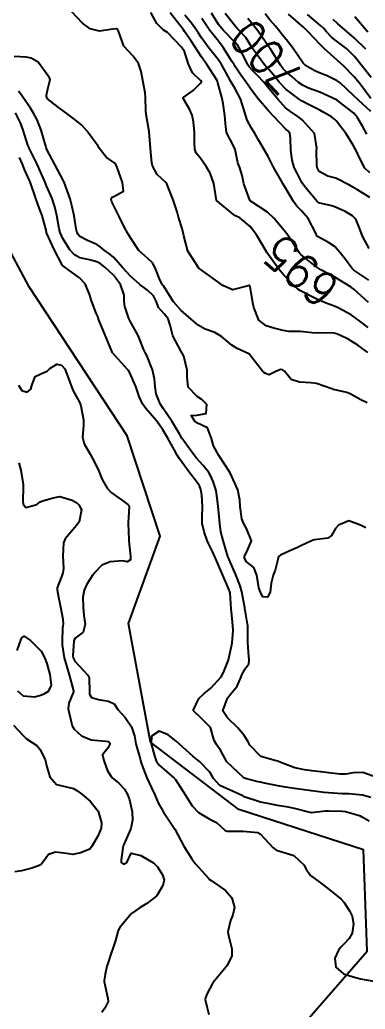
# Model space of a CAD drawing. Header units: metres. Extents: x 298520 to 308411, y 7433745 to 7450750.
# Drawn here: x 300115.2 to 300155.9, y 7449014.9 to 7449131.2 of the extents above; entities that cross this region are included whole.
import ezdxf
from ezdxf.enums import TextEntityAlignment as Align

# ---------------------------------------------------------------- set-up
doc = ezdxf.new("R2010")
doc.units = ezdxf.units.M
doc.header["$LTSCALE"] = 10
for name, color, linetype in [('Cotas', 45, 'Continuous'), ('Curvas de Nivel 1m', 11, 'Continuous'), ('Curvas de Nivel 5m', 15, 'Continuous'), ('Hidrografia', 140, 'Continuous')]:
    doc.layers.add(name, color=color, linetype=linetype)
doc.styles.add('Style-STANDARD', font='STANDARD.shx')

msp = doc.modelspace()

# ---------------------------------------------------------------- linework, layer by layer
at = {"layer": 'Curvas de Nivel 1m', "flags": 128}
for points, elevation in [([(300156.17, 7449092.1), (300154.97, 7449092.98), (300154.18, 7449093.49), (300153.99, 7449093.6), (300153.62, 7449093.8), (300152.61, 7449094.24), (300152.19, 7449094.36), (300151.59, 7449094.42), (300150.19, 7449094.39), (300149.6, 7449094.43), (300148.19, 7449094.57), (300146.89, 7449094.58), (300146.19, 7449094.67), (300145.11, 7449094.98), (300144.2, 7449095.25), (300143.34, 7449095.92), (300142.77, 7449097.38), (300142.66, 7449097.93), (300142.31, 7449099.87), (300142.3, 7449099.93), (300142.25, 7449099.99), (300142.2, 7449099.99), (300142.09, 7449099.93), (300140.25, 7449099.46), (300139.11, 7449099.97), (300138.26, 7449100.59), (300136.28, 7449102.01), (300134.99, 7449104.02), (300134.53, 7449105.82), (300134.5, 7449106.03), (300134.33, 7449106.68), (300133.92, 7449108.03), (300133.73, 7449108.66), (300133.26, 7449110.04), (300132.53, 7449111.92), (300132.47, 7449112.05), (300132.4, 7449112.1), (300131.38, 7449113.03), (300130.84, 7449114.07), (300130.77, 7449114.42), (300130.61, 7449116.08), (300130.47, 7449118.08), (300130.1, 7449120.08), (300130.07, 7449120.51), (300130.04, 7449122.08), (300129.97, 7449122.64), (300129.7, 7449124.09), (300129.5, 7449125.15), (300129.2, 7449126.09), (300128.58, 7449126.95), (300127.48, 7449128.11), (300126.84, 7449129.89), (300126.73, 7449130.12), (300126.61, 7449130.18), (300126.2, 7449130.13), (300124.61, 7449129.9), (300123.53, 7449130.16), (300122.62, 7449130.84), (300121.36, 7449132.18)], 694), ([(300156.24, 7449097.99), (300154.5, 7449099.54), (300154.25, 7449099.76), (300154.23, 7449099.77), (300154.2, 7449099.79), (300152.27, 7449100.97), (300150.65, 7449101.84), (300150.29, 7449102.06), (300149.44, 7449102.7), (300148.3, 7449103.61), (300148.18, 7449103.74), (300148.09, 7449103.86), (300147.4, 7449104.96), (300146.77, 7449105.88), (300146.33, 7449106.46), (300145.1, 7449107.9), (300144.36, 7449108.59), (300142.44, 7449109.86), (300142.37, 7449109.9), (300142.36, 7449109.91), (300142.34, 7449109.93), (300142.3, 7449110.01), (300141.59, 7449111.94), (300141.4, 7449112.93), (300141.07, 7449113.95), (300140.89, 7449114.41), (300140.57, 7449115.96), (300140.45, 7449116.25), (300139.56, 7449117.97), (300139.41, 7449119.05), (300139.35, 7449119.97), (300139.15, 7449121.33), (300139.02, 7449121.97), (300138.54, 7449123.8), (300138.49, 7449123.98), (300138.45, 7449124.08), (300137.23, 7449125.99), (300136.58, 7449126.92), (300135.86, 7449128.01), (300135.37, 7449128.79), (300134.61, 7449129.87), (300134.49, 7449130.03), (300134.04, 7449130.61), (300132.91, 7449132.05)], 696), ([(300156.27, 7449100.62), (300154.5, 7449101.79), (300154.29, 7449102.01), (300153.53, 7449103.04), (300152.92, 7449103.81), (300152.65, 7449104.15), (300152.31, 7449104.51), (300151.52, 7449105.03), (300150.32, 7449105.7), (300150.18, 7449105.84), (300150.04, 7449106.13), (300149.14, 7449107.85), (300148.36, 7449108.78), (300147.82, 7449109.32), (300147.43, 7449109.87), (300146.4, 7449111.6), (300146.22, 7449111.89), (300145.97, 7449112.33), (300145.08, 7449113.9), (300144.44, 7449115.14), (300144.01, 7449115.91), (300143.34, 7449117.04), (300142.83, 7449117.93), (300142.48, 7449118.48), (300141.99, 7449119.44), (300141.82, 7449119.94), (300141.52, 7449120.97), (300141.19, 7449121.95), (300140.53, 7449123.18), (300140.05, 7449123.96), (300139.46, 7449125.06), (300138.96, 7449125.98), (300138.57, 7449126.55), (300137.43, 7449127.99), (300136.6, 7449129.12), (300136.26, 7449129.66), (300136.03, 7449130.01), (300135.43, 7449130.83), (300134.63, 7449131.77)], 697), ([(300156.38, 7449110.31), (300154.94, 7449111.23), (300154.39, 7449111.55), (300154.01, 7449111.79), (300152.4, 7449112.59), (300151.44, 7449112.85), (300150.42, 7449113.4), (300150.21, 7449113.84), (300150.17, 7449114.1), (300150.14, 7449115.84), (300150.17, 7449116.12), (300149.88, 7449117.85), (300148.49, 7449119.44), (300148.26, 7449119.63), (300147.93, 7449119.87), (300147.07, 7449120.45), (300146.5, 7449120.89), (300145.56, 7449121.9), (300144.53, 7449123.16), (300143.9, 7449123.92), (300143.24, 7449124.62), (300142.56, 7449125.3), (300142.26, 7449125.64), (300142.07, 7449125.94), (300141.53, 7449126.99), (300141.03, 7449127.95), (300140.86, 7449128.22), (300140.6, 7449128.51), (300139.19, 7449129.97), (300138.62, 7449130.68), (300137.79, 7449131.99)], 699), ([(300156.5, 7449120.44), (300155.05, 7449121.78), (300154.52, 7449122.3), (300152.89, 7449123.81), (300152.55, 7449124.06), (300151.37, 7449124.65), (300150.55, 7449124.97), (300149.94, 7449125.23), (300148.82, 7449125.86), (300148.57, 7449126.11), (300147.37, 7449127.87), (300146.6, 7449128.86), (300146.14, 7449129.42), (300145.78, 7449129.89), (300145.25, 7449130.53), (300144.63, 7449131.21), (300144.11, 7449131.92)], 702), ([(300156.52, 7449121.97), (300155.19, 7449123.78), (300154.55, 7449124.54), (300153.28, 7449125.8), (300152.57, 7449126.47), (300151.07, 7449127.83), (300150.82, 7449128.06), (300150.6, 7449128.28), (300149.11, 7449129.85), (300148.62, 7449130.32), (300146.82, 7449131.88)], 703), ([(300156.55, 7449124.46), (300155.49, 7449125.78), (300154.58, 7449126.93), (300153.71, 7449127.8), (300152.6, 7449128.62), (300151.94, 7449129.16), (300151.31, 7449129.83), (300150.97, 7449130.19), (300150.62, 7449130.51), (300149.07, 7449131.86)], 704), ([(300156.16, 7449129.77), (300154.63, 7449131.56)], 706), ([(300156.31, 7449104.35), (300155.53, 7449105.78), (300155.07, 7449107.05), (300154.74, 7449107.79), (300154.36, 7449108.16), (300153.49, 7449108.67), (300152.37, 7449109.21), (300151.91, 7449109.36), (300150.37, 7449109.72), (300150.2, 7449109.84), (300149.19, 7449111.06), (300148.55, 7449111.86), (300148.41, 7449112.09), (300147.8, 7449113.25), (300147.51, 7449113.87), (300147.27, 7449114.72), (300147.1, 7449115.88), (300147.06, 7449117.29), (300146.98, 7449117.88), (300146.76, 7449118.17), (300146.48, 7449118.42), (300145.07, 7449119.9), (300144.5, 7449120.52), (300143.28, 7449121.92), (300142.53, 7449122.93), (300141.81, 7449123.94), (300141.27, 7449124.67), (300140.56, 7449125.75), (300140.44, 7449125.96), (300140.23, 7449126.3), (300139.17, 7449127.97), (300138.6, 7449128.7), (300137.59, 7449129.99), (300136.63, 7449131.37)], 698), ([(300156.06, 7449117.77), (300155.53, 7449118.73), (300154.92, 7449119.79), (300154.5, 7449120.23), (300152.6, 7449121.72), (300152.51, 7449121.79), (300152.48, 7449121.81), (300150.53, 7449122.71), (300149.19, 7449123.2), (300148.54, 7449123.49), (300147.99, 7449123.87), (300147.22, 7449124.55), (300146.56, 7449125.12), (300146.18, 7449125.52), (300145.9, 7449125.9), (300144.66, 7449127.84), (300144.62, 7449127.91), (300144.61, 7449127.93), (300144.59, 7449127.95), (300143.24, 7449129.92), (300142.62, 7449130.73), (300142.06, 7449131.37)], 701), ([(300156.09, 7449086.18), (300155.35, 7449086.53), (300154.1, 7449087.23), (300153.71, 7449087.39), (300152.11, 7449087.76), (300151.92, 7449087.82), (300150.12, 7449088.44), (300149.44, 7449088.52), (300148.12, 7449088.59), (300147.15, 7449088.91), (300146.37, 7449089.89), (300146.14, 7449090.05), (300145.95, 7449090.08), (300145.42, 7449089.9), (300144.56, 7449089.48), (300144.13, 7449089.62), (300143.95, 7449089.73), (300143.76, 7449089.91), (300142.41, 7449091.67), (300142.21, 7449091.93), (300142.16, 7449091.96), (300140.79, 7449092.58), (300140.17, 7449092.95), (300138.96, 7449093.97), (300138.19, 7449094.44), (300137.04, 7449094.85), (300136.2, 7449095.33), (300135.4, 7449096.02), (300134.22, 7449097.04), (300133.31, 7449098.04), (300132.25, 7449099.73), (300132.13, 7449099.93), (300132.04, 7449100.05), (300131.74, 7449100.57), (300131.17, 7449102.07), (300130.86, 7449102.65), (300130.29, 7449103.14), (300129.23, 7449104.09), (300128.32, 7449105.47), (300127.95, 7449106.1), (300127.48, 7449106.97), (300126.94, 7449108.11), (300126.36, 7449109.2), (300126.06, 7449109.82), (300126, 7449110.13), (300126.12, 7449110.38), (300126.38, 7449110.47), (300127.44, 7449111.06), (300127.3, 7449112.11), (300126.69, 7449113.85), (300126.59, 7449114.12), (300126.43, 7449114.38), (300125.38, 7449115.08), (300124.59, 7449116.15), (300124.45, 7449116.38), (300123.11, 7449118.16), (300122.48, 7449118.86), (300121.77, 7449119.47), (300120.79, 7449120.19), (300120.5, 7449120.41), (300119.75, 7449120.96), (300118.52, 7449121.95), (300118.4, 7449122.22), (300118.38, 7449122.37), (300118.53, 7449123.11), (300118.8, 7449124.22), (300118.73, 7449124.4), (300118.55, 7449124.69), (300117.39, 7449126.23), (300116.57, 7449126.7), (300116, 7449126.82), (300114.57, 7449126.92)], 693), ([(300155.92, 7449071.46), (300155.29, 7449071.78), (300153.93, 7449072.29), (300152.72, 7449071.81), (300152.35, 7449071.38), (300151.9, 7449070.59), (300151.47, 7449070.25), (300149.9, 7449070.07), (300149.73, 7449070.01), (300149.37, 7449069.85), (300148.35, 7449069.39), (300147.89, 7449069.17), (300146.63, 7449068.63), (300145.88, 7449068.28), (300145.67, 7449068.09), (300145.61, 7449067.89), (300145.26, 7449066.49), (300145.05, 7449065.9), (300144.79, 7449064.95), (300144.66, 7449063.9), (300144.38, 7449063.34), (300143.82, 7449063.38), (300143.63, 7449063.72), (300143.55, 7449063.91), (300143.33, 7449064.42), (300143.13, 7449065.92), (300142.75, 7449066.82), (300141.87, 7449067.53), (300141.68, 7449067.94), (300141.66, 7449068.15), (300141.88, 7449068.57), (300142.48, 7449069.93), (300141.91, 7449071.38), (300141.58, 7449071.94), (300141.35, 7449072.53), (300141.17, 7449073.95), (300141.13, 7449074.77), (300140.88, 7449075.95), (300139.99, 7449077.96), (300138.66, 7449079.97), (300138.03, 7449081.14), (300137.79, 7449081.98), (300137.3, 7449083.24), (300136.06, 7449083.84), (300135.83, 7449084.01), (300135.4, 7449084.69), (300136.07, 7449084.73), (300137.15, 7449084.92), (300137.22, 7449085.99), (300136.66, 7449086.57), (300136.1, 7449086.92), (300135.03, 7449088.02), (300134.91, 7449089.23), (300134.94, 7449090.02), (300134.52, 7449091.67), (300134.34, 7449092.03), (300134.17, 7449092.28), (300133.24, 7449094.04), (300132.92, 7449095.32), (300132.7, 7449096.05), (300132.22, 7449096.65), (300131.57, 7449097.4), (300131.3, 7449098.06), (300130.95, 7449098.78), (300130.25, 7449099.42), (300129.35, 7449100.09), (300128.27, 7449101.09), (300127.32, 7449102.11), (300126.29, 7449103.26), (300125.83, 7449103.66), (300125.17, 7449104.14), (300124.71, 7449104.54), (300124.31, 7449104.8), (300123.19, 7449105.28), (300122.32, 7449105.73), (300122.1, 7449105.96), (300121.99, 7449106.17), (300121.88, 7449106.63), (300121.62, 7449108.18), (300121.42, 7449109.24), (300121.16, 7449110.19), (300120.46, 7449112.15), (300120.44, 7449112.2), (300120.43, 7449112.23), (300120.4, 7449112.27), (300119.37, 7449114.21), (300118.44, 7449115.99), (300118.34, 7449116.22), (300118.31, 7449116.36), (300117.77, 7449118.23), (300117.27, 7449119.45), (300116.87, 7449120.24), (300116.5, 7449120.84), (300115.53, 7449122.25), (300115.11, 7449122.84)], 692), ([(300157.2, 7449042.12), (300155.57, 7449042.7), (300154.45, 7449042.67), (300153.57, 7449042.49), (300152.88, 7449042.49), (300151.57, 7449042.65), (300150.63, 7449042.77), (300149.57, 7449042.91), (300148.73, 7449043.01), (300147.58, 7449043.23), (300145.92, 7449043.89), (300145.59, 7449044.05), (300145.39, 7449044.09), (300143.59, 7449044.59), (300142.3, 7449045.93), (300142.06, 7449046.38), (300141.62, 7449047.05), (300140.88, 7449047.95), (300139.65, 7449049.13), (300139.1, 7449049.97), (300139.68, 7449051.46), (300139.89, 7449051.75), (300140.06, 7449051.96), (300140.79, 7449052.85), (300141.27, 7449053.94), (300141.38, 7449054.27), (300141.72, 7449054.88), (300142.17, 7449055.49), (300142.21, 7449055.93), (300142.16, 7449056.35), (300142.07, 7449057.94), (300142.05, 7449059.66), (300142.04, 7449059.94), (300142.01, 7449060.16), (300141.8, 7449061.32), (300141.71, 7449061.94), (300141.69, 7449062.05), (300141.34, 7449063.94), (300141.14, 7449064.64), (300140.63, 7449065.95), (300139.87, 7449067.75), (300139.78, 7449067.96), (300139.72, 7449068.12), (300139.14, 7449069.97), (300138.86, 7449071.02), (300138.75, 7449071.97), (300138.65, 7449073.25), (300138.55, 7449073.97), (300138.37, 7449075.58), (300138.3, 7449075.98), (300137.98, 7449076.91), (300137.66, 7449077.65), (300137.45, 7449077.99), (300136.8, 7449078.8), (300136.01, 7449079.69), (300135.75, 7449080.01), (300135, 7449081.04), (300134.31, 7449082.03), (300134.05, 7449082.45), (300133.1, 7449084.04), (300132.08, 7449085.51), (300131.73, 7449086.06), (300131.29, 7449087.24), (300131.14, 7449088.06), (300131.07, 7449089.01), (300130.85, 7449090.07), (300130.16, 7449091.74), (300129.99, 7449092.08), (300129.84, 7449092.41), (300129.15, 7449094.09), (300128.21, 7449095.8), (300128.07, 7449096.1), (300127.61, 7449097.49), (300127.52, 7449098.11), (300127.5, 7449098.85), (300127.08, 7449100.11), (300126.27, 7449101.18), (300125.24, 7449102.14), (300124.71, 7449102.57), (300124.29, 7449102.78), (300123.45, 7449103), (300122.29, 7449103.25), (300121.69, 7449103.58), (300121.14, 7449104.19), (300120.8, 7449104.68), (300120.32, 7449105.49), (300120, 7449106.2), (300119.88, 7449106.66), (300119.58, 7449108.21), (300119.35, 7449109.22), (300119.04, 7449110.21), (300118.4, 7449111.72), (300118.17, 7449112.22), (300118, 7449112.63), (300117.3, 7449114.23), (300116.44, 7449115.96), (300116.34, 7449116.14), (300116.29, 7449116.24), (300116.2, 7449116.5), (300115.66, 7449118.25), (300115.32, 7449119.1), (300114.75, 7449120.27)], 691), ([(300115.13, 7449079.14), (300115.38, 7449078.26), (300115.64, 7449076.59), (300115.66, 7449076.25), (300115.6, 7449074.6), (300115.64, 7449074.25), (300115.94, 7449073.86), (300117.23, 7449074.23), (300117.62, 7449074.55), (300117.95, 7449074.64), (300119.16, 7449075), (300119.96, 7449075.16), (300121.4, 7449074.73), (300121.95, 7449074.41), (300122.19, 7449074.17), (300122.5, 7449073.6), (300122.24, 7449072.17), (300121.92, 7449071.77), (300120.57, 7449070.19), (300120.38, 7449069.71), (300120.29, 7449068.19), (300120.37, 7449066.71), (300120.31, 7449066.19), (300120.2, 7449065.84), (300119.83, 7449064.94), (300119.62, 7449064.41), (300119.62, 7449064.2), (300119.81, 7449063.32), (300119.99, 7449062.38), (300120.02, 7449062.2), (300120.32, 7449060.73), (300120.33, 7449060.19), (300120.27, 7449059.7), (300120.22, 7449058.2), (300120.24, 7449057.7), (300120.48, 7449056.19), (300120.76, 7449055.14), (300121.04, 7449054.19), (300121.55, 7449052.31), (300121.55, 7449052.18), (300121.01, 7449050.85), (300120.93, 7449050.19), (300121.33, 7449048.49), (300121.42, 7449048.18), (300121.63, 7449047.78), (300122.48, 7449047.02), (300123.62, 7449046.56), (300125.37, 7449046.37), (300125.62, 7449046.34), (300125.76, 7449046.27), (300125.85, 7449046.13), (300125.61, 7449045.56), (300124.95, 7449044.79), (300125.11, 7449044.13), (300125.57, 7449042.88), (300126.08, 7449042.12), (300126.89, 7449041.44), (300127.55, 7449040.73), (300127.91, 7449040.1), (300128.13, 7449039.49), (300128.47, 7449038.09), (300128.51, 7449037.1), (300128.3, 7449036.1), (300127.47, 7449034.25), (300127.42, 7449034.16), (300127.41, 7449034.11), (300127.15, 7449032.41), (300127.16, 7449032.11), (300127.44, 7449031.93), (300127.82, 7449032.1), (300128.33, 7449033.22), (300129.46, 7449032.92), (300130.95, 7449032.06), (300131.44, 7449031.61), (300132.04, 7449030.66), (300132.21, 7449030.05), (300132.07, 7449029.4), (300131.4, 7449028.26), (300131.31, 7449028.15), (300131.2, 7449028.06), (300130.16, 7449027.29), (300129.38, 7449026.81), (300128.36, 7449026.1), (300127.36, 7449024.92), (300127.01, 7449024.46), (300126.8, 7449024.12), (300126.5, 7449022.96), (300126.23, 7449022.12), (300125.98, 7449021.46), (300125.55, 7449020.13), (300125.49, 7449019.94), (300125.29, 7449019), (300125.18, 7449018.24), (300125.17, 7449018.13), (300125.27, 7449017.58), (300125.6, 7449016.13), (300125.63, 7449015.75), (300125.24, 7449014.97), (300124.9, 7449014.47)], 691), ([(300114.94, 7449057.06), (300115.37, 7449058.25), (300115.48, 7449058.53), (300115.76, 7449058.74), (300116.49, 7449058.24), (300117.12, 7449057.6), (300117.74, 7449056.97), (300118.16, 7449056.22), (300118.41, 7449055.53), (300118.76, 7449054.21), (300118.94, 7449052.96), (300118.58, 7449052.21), (300118.01, 7449051.89), (300117.68, 7449051.76), (300117.02, 7449051.58), (300115.68, 7449051.67), (300115, 7449052.26)], 692), ([(300114.5, 7449048.26), (300115.62, 7449047.08), (300116.04, 7449046.67), (300116.68, 7449046.23), (300117.24, 7449045.86), (300117.61, 7449045.46), (300118.23, 7449044.21), (300118.44, 7449043.35), (300118.77, 7449042.21), (300119.55, 7449041.27), (300120.74, 7449041), (300121.55, 7449040.82), (300121.96, 7449040.59), (300122.53, 7449040.17), (300123.53, 7449039.34), (300124.47, 7449038.14), (300124.86, 7449036.78), (300124.81, 7449036.14), (300124.42, 7449035.21), (300123.8, 7449034.15), (300123.68, 7449033.94), (300123.47, 7449033.7), (300122.37, 7449033.25), (300121.46, 7449033.07), (300120.45, 7449033.2), (300119.46, 7449033.33), (300118.61, 7449033.05), (300117.98, 7449032.21), (300117.76, 7449031.89), (300117.44, 7449031.72), (300116.64, 7449031.43), (300115.43, 7449031.15), (300114.65, 7449031.03)], 692), ([(300156.31, 7449036.96), (300155.51, 7449037.44), (300155.29, 7449037.55), (300154.62, 7449037.78), (300153.52, 7449038.08), (300153.2, 7449038.12), (300151.52, 7449038.16), (300151.19, 7449038.15), (300149.51, 7449037.96), (300149.38, 7449037.98), (300147.52, 7449038.47), (300146.79, 7449038.61), (300145.53, 7449038.83), (300144.39, 7449039.04), (300143.53, 7449039.23), (300141.64, 7449039.84), (300141.54, 7449039.89), (300141.46, 7449039.94), (300139.55, 7449040.82), (300138.77, 7449041.19), (300138.02, 7449041.98), (300137.86, 7449042.28), (300137.57, 7449042.74), (300136.38, 7449044), (300135.6, 7449044.64), (300134.03, 7449046.03), (300133.62, 7449046.39), (300132.7, 7449047.12), (300131.63, 7449047.57), (300130.73, 7449046.96), (300130.68, 7449046.07), (300131.1, 7449044.56), (300131.29, 7449044.06), (300131.59, 7449043.6), (300133.41, 7449042.03), (300133.49, 7449041.96), (300133.56, 7449041.87), (300134.74, 7449040.02), (300135.52, 7449038.77), (300136.25, 7449038), (300137.51, 7449037.27), (300138.35, 7449036.82), (300139.3, 7449035.96), (300139.4, 7449035.87), (300139.49, 7449035.83), (300139.63, 7449035.82), (300141.49, 7449035.82), (300143.22, 7449035.65), (300143.49, 7449035.5), (300144.99, 7449033.89), (300145.47, 7449033.52), (300145.95, 7449033.4), (300147.46, 7449032.93), (300148.62, 7449031.85), (300148.91, 7449031.32), (300149.43, 7449030.59), (300150.45, 7449029.83), (300151.41, 7449029.11), (300153.03, 7449027.8), (300153.39, 7449027.42), (300154.01, 7449026.42), (300154.31, 7449025.79), (300154.49, 7449024.91), (300154.3, 7449023.79), (300153.95, 7449023.18), (300153.33, 7449022.52), (300152.97, 7449022.16), (300152.72, 7449021.81), (300152.28, 7449020.85), (300152.39, 7449019.81), (300153.29, 7449019.02), (300154.42, 7449018.65), (300155.28, 7449018.44), (300156.88, 7449018.15)], 689)]:
    msp.add_lwpolyline(points, dxfattribs=dict(at, elevation=elevation))
at = {"layer": 'Curvas de Nivel 5m', "flags": 128}
for points, elevation in [([(300156.2, 7449095.04), (300155.22, 7449095.78), (300154.21, 7449096.53), (300152.67, 7449097.37), (300152.23, 7449097.55), (300151.44, 7449097.83), (300150.24, 7449098.32), (300149.23, 7449098.86), (300148.25, 7449099.37), (300147.93, 7449099.55), (300147.56, 7449099.87), (300146.27, 7449101.18), (300145.68, 7449101.9), (300144.3, 7449103.85), (300144.26, 7449103.91), (300144.2, 7449104.02), (300143.08, 7449105.92), (300142.34, 7449106.92), (300141.11, 7449107.95), (300140.59, 7449108.19), (300140.36, 7449108.33), (300138.37, 7449109.98), (300138.04, 7449111.99), (300137.61, 7449113.19), (300137.16, 7449113.99), (300136.43, 7449115.01), (300135.99, 7449115.56), (300135.81, 7449116.01), (300135.77, 7449116.7), (300135.78, 7449118.01), (300135.68, 7449119.21), (300135.49, 7449120.02), (300135.19, 7449120.71), (300134.51, 7449121.84), (300134.44, 7449122.03), (300134.46, 7449122.09), (300134.51, 7449122.14), (300135.62, 7449122.92), (300136.54, 7449123.82), (300136.6, 7449123.94), (300136.59, 7449124), (300136.54, 7449124.07), (300135.54, 7449125), (300135.08, 7449126.02), (300134.59, 7449127.52), (300134.27, 7449128.03), (300132.61, 7449129.73), (300132.43, 7449129.87), (300132.11, 7449130.06), (300131.34, 7449130.78), (300130.65, 7449132.08)], 695), ([(300156.41, 7449113.22), (300155.82, 7449113.78), (300155.14, 7449115.07), (300154.83, 7449115.79), (300154.45, 7449116.47), (300153.63, 7449117.8), (300152.49, 7449119.31), (300152.24, 7449119.56), (300151.88, 7449119.82), (300151, 7449120.33), (300150.5, 7449120.6), (300149.01, 7449121.35), (300148.51, 7449121.62), (300148.36, 7449121.71), (300148.12, 7449121.87), (300146.53, 7449123.07), (300145.75, 7449123.9), (300145.21, 7449124.56), (300144.56, 7449125.33), (300144.27, 7449125.63), (300144.02, 7449125.92), (300142.59, 7449127.85), (300142.55, 7449127.93), (300141.8, 7449129.14), (300141.07, 7449129.95), (300140.84, 7449130.18), (300140.62, 7449130.43), (300139.37, 7449131.97)], 700), ([(300155.93, 7449127.78), (300154.61, 7449129.08), (300153.73, 7449129.8), (300152.62, 7449130.76), (300152.09, 7449131.28)], 705), ([(300156.5, 7449039.76), (300155.55, 7449040.03), (300153.94, 7449040.18), (300153.55, 7449040.18), (300153.16, 7449040.19), (300151.55, 7449040.31), (300151.02, 7449040.36), (300149.55, 7449040.55), (300148.4, 7449040.7), (300147.55, 7449040.8), (300146.47, 7449040.96), (300145.56, 7449041.13), (300144.02, 7449041.44), (300143.56, 7449041.55), (300143.26, 7449041.62), (300142.05, 7449041.93), (300141.67, 7449042.04), (300141.56, 7449042.11), (300139.58, 7449043.96), (300138.89, 7449045.25), (300138.35, 7449045.98), (300138.08, 7449046.45), (300137.67, 7449047.99), (300137.63, 7449048.04), (300136.6, 7449049.05), (300135.66, 7449049.96), (300135.64, 7449050.01), (300135.65, 7449050.03), (300135.66, 7449050.08), (300136.29, 7449051.39), (300136.92, 7449052), (300137.69, 7449052.6), (300138.93, 7449053.97), (300139.21, 7449054.47), (300139.73, 7449055.84), (300139.77, 7449055.93), (300139.77, 7449055.96), (300140.15, 7449057.56), (300140.2, 7449057.96), (300140.31, 7449059.42), (300140.3, 7449059.95), (300140.13, 7449061.62), (300140.1, 7449061.96), (300139.96, 7449063.82), (300139.93, 7449063.96), (300139.83, 7449064.25), (300139.09, 7449065.97), (300138.47, 7449067.37), (300138.2, 7449067.98), (300137.88, 7449068.68), (300137.46, 7449069.56), (300137.27, 7449069.99), (300136.92, 7449071), (300136.69, 7449072), (300136.67, 7449072.74), (300136.73, 7449074), (300136.65, 7449075.32), (300136.54, 7449076), (300136.38, 7449076.41), (300135.98, 7449076.97), (300135.15, 7449078.02), (300134.01, 7449079.6), (300133.75, 7449080.03), (300133.43, 7449080.63), (300132.64, 7449082.04), (300132.05, 7449083), (300131.64, 7449083.63), (300131.33, 7449084.06), (300130.08, 7449085.51), (300129.65, 7449086.08), (300129.27, 7449086.92), (300128.87, 7449088.09), (300128.13, 7449089.78), (300128.01, 7449089.98), (300127.92, 7449090.1), (300126.16, 7449092.04), (300126.1, 7449092.13), (300126.05, 7449092.25), (300125.27, 7449094.14), (300124.6, 7449095.76), (300124.46, 7449096.15), (300124.4, 7449096.33), (300124.22, 7449096.73), (300123.68, 7449098.16), (300123.45, 7449098.95), (300122.93, 7449100.16), (300122.26, 7449100.87), (300120.42, 7449102.2), (300120.34, 7449102.26), (300120.28, 7449102.33), (300119.29, 7449104.21), (300118.43, 7449106.11), (300118.4, 7449106.22), (300118.33, 7449106.5), (300117.87, 7449108.22), (300117.58, 7449109.01), (300117.11, 7449110.23), (300116.46, 7449112.18), (300116.44, 7449112.24), (300116.4, 7449112.31), (300115.81, 7449113.64), (300115.58, 7449114.25), (300115.22, 7449115.05)], 690), ([(300115.08, 7449088.26), (300115.47, 7449087.61), (300116.1, 7449087.44), (300116.56, 7449087.79), (300116.64, 7449088.23), (300117.06, 7449089.29), (300118.13, 7449089.77), (300118.45, 7449089.9), (300118.77, 7449090.21), (300119.61, 7449090.73), (300120.14, 7449090.62), (300120.55, 7449090.19), (300120.98, 7449089.05), (300121.27, 7449088.18), (300121.51, 7449087.58), (300122.1, 7449086.54), (300122.3, 7449086.17), (300122.43, 7449085.82), (300122.72, 7449084.16), (300122.72, 7449083.5), (300122.62, 7449082.16), (300122.82, 7449081.37), (300123.5, 7449080.16), (300124, 7449079.28), (300124.53, 7449078.14), (300124.94, 7449077.18), (300125.5, 7449076.13), (300125.97, 7449075.65), (300127.48, 7449074.57), (300127.95, 7449074.24), (300128.06, 7449074.1), (300128.09, 7449073.95), (300127.99, 7449072.1), (300127.99, 7449072.03), (300128.05, 7449070.1), (300128.06, 7449069.94), (300128.25, 7449068.1), (300128.24, 7449067.72), (300127.87, 7449067.48), (300127.34, 7449067.58), (300125.87, 7449067.47), (300124.9, 7449067.1), (300124, 7449066.15), (300123.94, 7449066.06), (300123.85, 7449065.94), (300123.14, 7449064.85), (300122.81, 7449064.16), (300122.64, 7449063.33), (300122.68, 7449062.16), (300122.79, 7449061.16), (300122.91, 7449060.16), (300122.71, 7449059.21), (300121.76, 7449058.49), (300121.63, 7449058.31), (300121.61, 7449058.18), (300121.49, 7449056.43), (300121.53, 7449056.18), (300121.73, 7449055.78), (300123.25, 7449054.16), (300123.39, 7449053.85), (300123.43, 7449052.15), (300123.45, 7449051.92), (300123.68, 7449051.53), (300124.51, 7449051.3), (300125.67, 7449051.09), (300126.32, 7449050.77), (300126.78, 7449050.11), (300127.65, 7449049.15), (300128.39, 7449048.09), (300128.71, 7449047), (300128.9, 7449046.09), (300129.39, 7449044.29), (300129.44, 7449044.08), (300129.59, 7449043.6), (300130.18, 7449042.07), (300130.72, 7449040.9), (300131.11, 7449040.06), (300131.53, 7449039.13), (300132.13, 7449038.05), (300132.67, 7449037.21), (300133.49, 7449036.03), (300134.54, 7449034.02), (300135.45, 7449032.53), (300135.86, 7449032.01), (300137.43, 7449030.27), (300137.56, 7449030.13), (300137.74, 7449029.99), (300139.41, 7449028.82), (300140.16, 7449027.95), (300140.49, 7449026.84), (300140.28, 7449025.95), (300140.02, 7449025.3), (300139.71, 7449023.96), (300139.77, 7449023.53), (300140.19, 7449021.95), (300140.19, 7449021.08), (300139.6, 7449019.96), (300139.47, 7449019.79), (300139.3, 7449019.6), (300137.95, 7449017.98), (300137.26, 7449016.72), (300137.06, 7449016.19), (300137.05, 7449015.99), (300137.24, 7449015.16), (300137.46, 7449014.22)], 690)]:
    msp.add_lwpolyline(points, dxfattribs=dict(at, elevation=elevation))
at = {"layer": 'Hidrografia', "elevation": 696.09}
msp.add_lwpolyline([(300164.67, 7448906.09), (300154.18, 7448920.22), (300149.84, 7448930.41), (300154.97, 7448956.42), (300154.44, 7448976.41), (300142.6, 7448988.49), (300140.45, 7448995.82), (300144.48, 7449008.34), (300156.09, 7449021.68), (300155.66, 7449033.61), (300140.98, 7449038.36), (300130.61, 7449046.26), (300128.02, 7449060.21), (300131.75, 7449070.51), (300127.86, 7449082.3), (300116.35, 7449099.84), (300110.43, 7449110.84)], dxfattribs=at)

# ---------------------------------------------------------------- texts
at = {"layer": 'Cotas', "style": 'Style-STANDARD'}
for s, rotation, p in [('700', 132.7389, (300144.25, 7449126.85, 700)), ('695', 138.8755, (300148.29, 7449101.67, 695))]:
    msp.add_text(s, height=4, rotation=rotation, dxfattribs=at).set_placement(p, align=Align.MIDDLE_CENTER)

doc.saveas('drawing.dxf')
